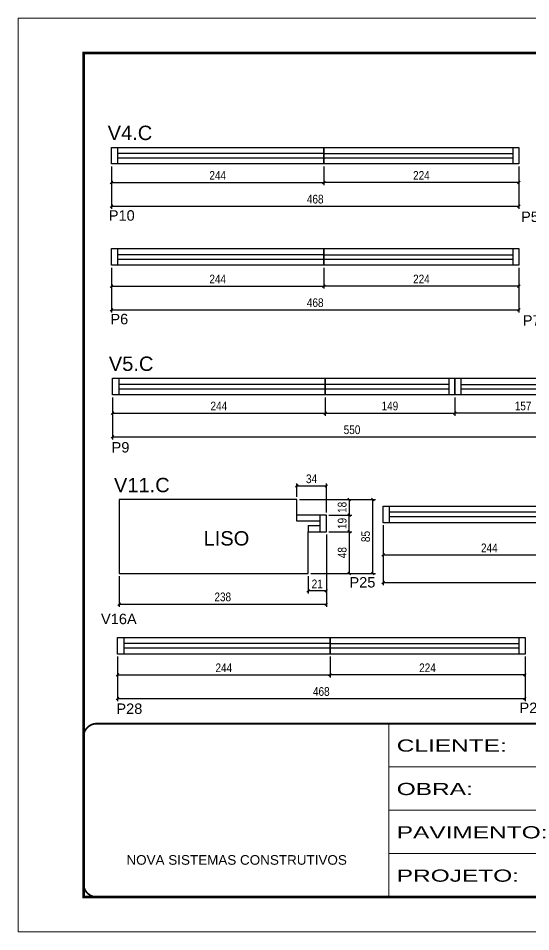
# Model space of a CAD drawing. Header units: millimetres. Extents: x 2437 to 8691, y -1523 to 4121.
# Drawn here: x 5621 to 6209, y -375 to 675 of the extents above; entities that cross this region are included whole.
import ezdxf

# ---------------------------------------------------------------- set-up
doc = ezdxf.new("R2010")
doc.units = ezdxf.units.MM
doc.linetypes.add('CONTINUO', pattern=[0])
doc.linetypes.add('DASHED', pattern=[0.75, 0.5, -0.25])
for name, color, linetype in [('5', 5, 'Continuous'), ('COTA', 241, 'Continuous'), ('NOMENCLATURA', 7, 'Continuous'), ('Painéis', 200, 'Continuous'), ('SARR_2.2x7', 40, 'Continuous')]:
    doc.layers.add(name, color=color, linetype=linetype)
doc.layers.add('Folhas', color=255, linetype='Continuous', lineweight=9)
doc.layers.add('SARRAFO DE PRESSAO', color=251, linetype='DASHED', lineweight=9)
doc.styles.add('ARIAL', font='arial.ttf')
doc.styles.add('COTA TECNICA', font='techl___.ttf', dxfattribs={"height": 10})
doc.styles.add('COTA TECNICA-50', font='techl___.ttf', dxfattribs={"height": 10})
doc.styles.get("Standard").update_dxf_attribs({"font": 'arial.ttf'})
doc.styles.add('Tecnologia', font='')
doc.styles.get('Tecnologia').set_extended_font_data('Forgotten Futurist')
doc.dimstyles.new('COTA PAINEL-50', dxfattribs={"dimtxt": 10, "dimasz": 3, "dimexe": 3, "dimexo": 3, "dimgap": 3, "dimtad": 1, "dimdec": 1, "dimzin": 12, "dimdsep": 46, "dimtxsty": 'COTA TECNICA-50', "dimblk1": 'OBLIQUE', "dimblk2": 'OBLIQUE', "dimsah": 1, "dimcen": 0.9, "dimclrd": 4, "dimclre": 4, "dimclrt": 240, "dimadec": 1, "dimazin": 3, "dimtfac": 1, "dimtdec": 1, "dimtmove": 0, "dimatfit": 3, "dimfxl": 1, "dimtolj": 1, "dimtzin": 12, "dimarcsym": 0})
doc.dimstyles.new('PAINEL', dxfattribs={"dimtxt": 10, "dimasz": 3, "dimexe": 3, "dimexo": 3, "dimgap": 3, "dimtad": 1, "dimdec": 1, "dimzin": 12, "dimdsep": 46, "dimtxsty": 'COTA TECNICA', "dimblk1": 'OBLIQUE', "dimblk2": 'OBLIQUE', "dimsah": 1, "dimcen": 0.9, "dimclrd": 4, "dimclre": 4, "dimclrt": 240, "dimadec": 1, "dimazin": 3, "dimtfac": 1, "dimtdec": 1, "dimtmove": 0, "dimatfit": 3, "dimfxl": 1, "dimtolj": 1, "dimtzin": 12, "dimarcsym": 0})

# ---------------------------------------------------------------- blocks, each defined once
blk = doc.blocks.new('9999999999')
at = {"color": 30, "linetype": 'CONTINUO'}
for p, q in [((98564.6, 34230.2), (98564.6, 34429.4)), ((98564.6, 34379.6), (99584, 34379.6)), ((98564.6, 34329.8), (99488, 34329.8)), ((98564.6, 34280), (99488, 34280))]:
    blk.add_line(p, q, dxfattribs=at)
at = {"color": 30, "linetype": 'CONTINUO', "const_width": 2}
blk.add_lwpolyline([(99584, 34230.2), (99584, 34414.4, 0.414214), (99569, 34429.4), (98229, 34429.4, 0.414214), (98214, 34414.4), (98214, 34245.2, 0.414214), (98229, 34230.2), (99584, 34230.2)], format="xyb", dxfattribs=at)
at = {"layer": 'Folhas'}
blk.add_lwpolyline([(98139, 34190.2), (99624, 34190.2), (99624, 35240.2), (98139, 35240.2)], close=True, dxfattribs=at)
at = {"layer": 'Folhas', "color": 30, "const_width": 3}
blk.add_lwpolyline([(98214, 34230.2), (99584, 34230.2), (99584, 35200.2), (98214, 35200.2)], close=True, dxfattribs=at)
at = {"color": 7, "linetype": 'Continuous', "ltscale": 5, "style": 'ARIAL'}
blk.add_text('NOVA SISTEMAS CONSTRUTIVOS', height=11.059, dxfattribs=at).set_placement((98263.2, 34267.2))
at = {"layer": 'Folhas', "color": 7, "style": 'Tecnologia', "width": 1.5}
for s, p in [('CLIENTE:', (98573.7, 34397.2)), ('OBRA:', (98573.7, 34347.3)), ('PAVIMENTO:', (98573.7, 34297.5)), ('PROJETO:', (98573.7, 34247.7))]:
    blk.add_text(s, height=14, dxfattribs=at).set_placement(p)
blk = doc.blocks.new('_Oblique')
at = {"color": 0, "linetype": 'ByBlock', "lineweight": -2}
blk.add_line((-0.5, -0.5), (0.5, 0.5), dxfattribs=at)
blk = doc.blocks.new('*D423')
at = {"layer": 'COTA', "color": 4, "linetype": 'ByBlock', "lineweight": -2, "transparency": 16777216}
for p, q in [((5727.9, 504.6), (5727.9, 483.4)), ((5971.9, 504.6), (5971.9, 483.4)), ((5727.9, 486.4), (5971.9, 486.4))]:
    blk.add_line(p, q, dxfattribs=at)
at = {"layer": 'Defpoints', "color": 0, "linetype": 'ByBlock', "transparency": 16777216}
for p in [(5727.9, 507.6), (5971.9, 507.6), (5971.9, 486.4)]:
    blk.add_point(p, dxfattribs=at)
at = {"layer": 'COTA', "color": 4, "linetype": 'ByBlock', "lineweight": -2, "transparency": 16777216, "xscale": 3, "yscale": 3, "zscale": 3, "rotation": 180}
blk.add_blockref('_Oblique', (5727.9, 486.4), dxfattribs=at)
at = {"layer": 'COTA', "color": 4, "linetype": 'ByBlock', "lineweight": -2, "transparency": 16777216, "xscale": 3, "yscale": 3, "zscale": 3}
blk.add_blockref('_Oblique', (5971.9, 486.4), dxfattribs=at)
at = {"layer": 'COTA', "color": 240, "linetype": 'ByBlock', "transparency": 16777216, "insert": (5849.9, 494.5), "char_height": 10, "attachment_point": 5, "style": 'COTA TECNICA-50'}
blk.add_mtext('\\A1;244', dxfattribs=at)
blk = doc.blocks.new('*D424')
at = {"layer": 'COTA', "color": 4, "linetype": 'ByBlock', "lineweight": -2, "transparency": 16777216}
for p, q in [((5971.9, 504.6), (5971.9, 483.4)), ((6195.9, 504.6), (6195.9, 483.4)), ((6195.9, 486.4), (5971.9, 486.4))]:
    blk.add_line(p, q, dxfattribs=at)
at = {"layer": 'Defpoints', "color": 0, "linetype": 'ByBlock', "transparency": 16777216}
for p in [(5971.9, 507.6), (6195.9, 507.6), (5971.9, 486.4)]:
    blk.add_point(p, dxfattribs=at)
at = {"layer": 'COTA', "color": 4, "linetype": 'ByBlock', "lineweight": -2, "transparency": 16777216, "xscale": 3, "yscale": 3, "zscale": 3, "rotation": 180}
blk.add_blockref('_Oblique', (5971.9, 486.4), dxfattribs=at)
at = {"layer": 'COTA', "color": 4, "linetype": 'ByBlock', "lineweight": -2, "transparency": 16777216, "xscale": 3, "yscale": 3, "zscale": 3}
blk.add_blockref('_Oblique', (6195.9, 486.4), dxfattribs=at)
at = {"layer": 'COTA', "color": 240, "linetype": 'ByBlock', "transparency": 16777216, "insert": (6083.9, 494.5), "char_height": 10, "attachment_point": 5, "style": 'COTA TECNICA-50'}
blk.add_mtext('\\A1;224', dxfattribs=at)
blk = doc.blocks.new('*D455')
at = {"layer": 'COTA', "color": 4, "lineweight": -2, "transparency": 16777216}
for p, q in [((5727.9, 504.6), (5727.9, 456.1)), ((6195.9, 504.6), (6195.9, 456.1)), ((5727.9, 459.1), (6195.9, 459.1))]:
    blk.add_line(p, q, dxfattribs=at)
at = {"layer": 'Defpoints', "color": 0, "transparency": 16777216}
for p in [(5727.9, 507.6), (6195.9, 507.6), (6195.9, 459.1)]:
    blk.add_point(p, dxfattribs=at)
at = {"layer": 'COTA', "color": 4, "lineweight": -2, "transparency": 16777216, "xscale": 3, "yscale": 3, "zscale": 3, "rotation": 180}
blk.add_blockref('_Oblique', (5727.9, 459.1), dxfattribs=at)
at = {"layer": 'COTA', "color": 4, "lineweight": -2, "transparency": 16777216, "xscale": 3, "yscale": 3, "zscale": 3}
blk.add_blockref('_Oblique', (6195.9, 459.1), dxfattribs=at)
at = {"layer": 'COTA', "color": 240, "transparency": 16777216, "insert": (5961.9, 467.2), "char_height": 10, "attachment_point": 5, "style": 'COTA TECNICA'}
blk.add_mtext('\\A1;468', dxfattribs=at)
blk = doc.blocks.new('*D427')
at = {"layer": 'COTA', "color": 4, "linetype": 'ByBlock', "lineweight": -2, "transparency": 16777216}
for p, q in [((5727.9, 388.3), (5727.9, 364.3)), ((5971.9, 388.3), (5971.9, 364.3)), ((5727.9, 367.3), (5971.9, 367.3))]:
    blk.add_line(p, q, dxfattribs=at)
at = {"layer": 'Defpoints', "color": 0, "linetype": 'ByBlock', "transparency": 16777216}
for p in [(5727.9, 391.3), (5971.9, 391.3), (5971.9, 367.3)]:
    blk.add_point(p, dxfattribs=at)
at = {"layer": 'COTA', "color": 4, "linetype": 'ByBlock', "lineweight": -2, "transparency": 16777216, "xscale": 3, "yscale": 3, "zscale": 3, "rotation": 180}
blk.add_blockref('_Oblique', (5727.9, 367.3), dxfattribs=at)
at = {"layer": 'COTA', "color": 4, "linetype": 'ByBlock', "lineweight": -2, "transparency": 16777216, "xscale": 3, "yscale": 3, "zscale": 3}
blk.add_blockref('_Oblique', (5971.9, 367.3), dxfattribs=at)
at = {"layer": 'COTA', "color": 240, "linetype": 'ByBlock', "transparency": 16777216, "insert": (5849.9, 375.4), "char_height": 10, "attachment_point": 5, "style": 'COTA TECNICA-50'}
blk.add_mtext('\\A1;244', dxfattribs=at)
blk = doc.blocks.new('*D428')
at = {"layer": 'COTA', "color": 4, "linetype": 'ByBlock', "lineweight": -2, "transparency": 16777216}
for p, q in [((5971.9, 388.3), (5971.9, 364.3)), ((6195.9, 388.3), (6195.9, 364.3)), ((6195.9, 367.3), (5971.9, 367.3))]:
    blk.add_line(p, q, dxfattribs=at)
at = {"layer": 'Defpoints', "color": 0, "linetype": 'ByBlock', "transparency": 16777216}
for p in [(5971.9, 391.3), (6195.9, 391.3), (5971.9, 367.3)]:
    blk.add_point(p, dxfattribs=at)
at = {"layer": 'COTA', "color": 4, "linetype": 'ByBlock', "lineweight": -2, "transparency": 16777216, "xscale": 3, "yscale": 3, "zscale": 3, "rotation": 180}
blk.add_blockref('_Oblique', (5971.9, 367.3), dxfattribs=at)
at = {"layer": 'COTA', "color": 4, "linetype": 'ByBlock', "lineweight": -2, "transparency": 16777216, "xscale": 3, "yscale": 3, "zscale": 3}
blk.add_blockref('_Oblique', (6195.9, 367.3), dxfattribs=at)
at = {"layer": 'COTA', "color": 240, "linetype": 'ByBlock', "transparency": 16777216, "insert": (6083.9, 375.4), "char_height": 10, "attachment_point": 5, "style": 'COTA TECNICA-50'}
blk.add_mtext('\\A1;224', dxfattribs=at)
blk = doc.blocks.new('*D457')
at = {"layer": 'COTA', "color": 4, "lineweight": -2, "transparency": 16777216}
for p, q in [((5727.9, 388.3), (5727.9, 337)), ((6195.9, 388.3), (6195.9, 337)), ((5727.9, 340), (6195.9, 340))]:
    blk.add_line(p, q, dxfattribs=at)
at = {"layer": 'Defpoints', "color": 0, "transparency": 16777216}
for p in [(5727.9, 391.3), (6195.9, 391.3), (6195.9, 340)]:
    blk.add_point(p, dxfattribs=at)
at = {"layer": 'COTA', "color": 4, "lineweight": -2, "transparency": 16777216, "xscale": 3, "yscale": 3, "zscale": 3, "rotation": 180}
blk.add_blockref('_Oblique', (5727.9, 340), dxfattribs=at)
at = {"layer": 'COTA', "color": 4, "lineweight": -2, "transparency": 16777216, "xscale": 3, "yscale": 3, "zscale": 3}
blk.add_blockref('_Oblique', (6195.9, 340), dxfattribs=at)
at = {"layer": 'COTA', "color": 240, "transparency": 16777216, "insert": (5961.9, 348.1), "char_height": 10, "attachment_point": 5, "style": 'COTA TECNICA'}
blk.add_mtext('\\A1;468', dxfattribs=at)
blk = doc.blocks.new('*D431')
at = {"layer": 'COTA', "color": 4, "linetype": 'ByBlock', "lineweight": -2, "transparency": 16777216}
for p, q in [((6039.9, 92.3), (6039.9, 55.2)), ((6283.9, 92.3), (6283.9, 55.2)), ((6039.9, 58.2), (6283.9, 58.2))]:
    blk.add_line(p, q, dxfattribs=at)
at = {"layer": 'Defpoints', "color": 0, "linetype": 'ByBlock', "transparency": 16777216}
for p in [(6039.9, 95.3), (6283.9, 95.3), (6283.9, 58.2)]:
    blk.add_point(p, dxfattribs=at)
at = {"layer": 'COTA', "color": 4, "linetype": 'ByBlock', "lineweight": -2, "transparency": 16777216, "xscale": 3, "yscale": 3, "zscale": 3, "rotation": 180}
blk.add_blockref('_Oblique', (6039.9, 58.2), dxfattribs=at)
at = {"layer": 'COTA', "color": 4, "linetype": 'ByBlock', "lineweight": -2, "transparency": 16777216, "xscale": 3, "yscale": 3, "zscale": 3}
blk.add_blockref('_Oblique', (6283.9, 58.2), dxfattribs=at)
at = {"layer": 'COTA', "color": 240, "linetype": 'ByBlock', "transparency": 16777216, "insert": (6161.9, 66.3), "char_height": 10, "attachment_point": 5, "style": 'COTA TECNICA-50'}
blk.add_mtext('\\A1;244', dxfattribs=at)
blk = doc.blocks.new('*D465')
at = {"layer": 'COTA', "color": 4, "lineweight": -2, "transparency": 16777216}
for p, q in [((6039.9, 92.3), (6039.9, 23.6)), ((6430.4, 92.3), (6430.4, 23.6)), ((6039.9, 26.6), (6430.4, 26.6))]:
    blk.add_line(p, q, dxfattribs=at)
at = {"layer": 'Defpoints', "color": 0, "transparency": 16777216}
for p in [(6039.9, 95.3), (6430.4, 95.3), (6430.4, 26.6)]:
    blk.add_point(p, dxfattribs=at)
at = {"layer": 'COTA', "color": 4, "lineweight": -2, "transparency": 16777216, "xscale": 3, "yscale": 3, "zscale": 3, "rotation": 180}
blk.add_blockref('_Oblique', (6039.9, 26.6), dxfattribs=at)
at = {"layer": 'COTA', "color": 4, "lineweight": -2, "transparency": 16777216, "xscale": 3, "yscale": 3, "zscale": 3}
blk.add_blockref('_Oblique', (6430.4, 26.6), dxfattribs=at)
at = {"layer": 'COTA', "color": 240, "transparency": 16777216, "insert": (6235.2, 34.8), "char_height": 10, "attachment_point": 5, "style": 'COTA TECNICA'}
blk.add_mtext('\\A1;390.5', dxfattribs=at)
blk = doc.blocks.new('*D446')
at = {"layer": 'COTA', "color": 4, "linetype": 'ByBlock', "lineweight": -2, "transparency": 16777216}
for p, q in [((5734.9, -58.7), (5734.9, -82.6)), ((5978.9, -58.7), (5978.9, -82.6)), ((5734.9, -79.6), (5978.9, -79.6))]:
    blk.add_line(p, q, dxfattribs=at)
at = {"layer": 'Defpoints', "color": 0, "linetype": 'ByBlock', "transparency": 16777216}
for p in [(5734.9, -55.7), (5978.9, -55.7), (5978.9, -79.6)]:
    blk.add_point(p, dxfattribs=at)
at = {"layer": 'COTA', "color": 4, "linetype": 'ByBlock', "lineweight": -2, "transparency": 16777216, "xscale": 3, "yscale": 3, "zscale": 3, "rotation": 180}
blk.add_blockref('_Oblique', (5734.9, -79.6), dxfattribs=at)
at = {"layer": 'COTA', "color": 4, "linetype": 'ByBlock', "lineweight": -2, "transparency": 16777216, "xscale": 3, "yscale": 3, "zscale": 3}
blk.add_blockref('_Oblique', (5978.9, -79.6), dxfattribs=at)
at = {"layer": 'COTA', "color": 240, "linetype": 'ByBlock', "transparency": 16777216, "insert": (5856.9, -71.5), "char_height": 10, "attachment_point": 5, "style": 'COTA TECNICA-50'}
blk.add_mtext('\\A1;244', dxfattribs=at)
blk = doc.blocks.new('*D447')
at = {"layer": 'COTA', "color": 4, "linetype": 'ByBlock', "lineweight": -2, "transparency": 16777216}
for p, q in [((5978.9, -58.7), (5978.9, -82.6)), ((6202.9, -58.7), (6202.9, -82.6)), ((6202.9, -79.6), (5978.9, -79.6))]:
    blk.add_line(p, q, dxfattribs=at)
at = {"layer": 'Defpoints', "color": 0, "linetype": 'ByBlock', "transparency": 16777216}
for p in [(5978.9, -55.7), (6202.9, -55.7), (5978.9, -79.6)]:
    blk.add_point(p, dxfattribs=at)
at = {"layer": 'COTA', "color": 4, "linetype": 'ByBlock', "lineweight": -2, "transparency": 16777216, "xscale": 3, "yscale": 3, "zscale": 3, "rotation": 180}
blk.add_blockref('_Oblique', (5978.9, -79.6), dxfattribs=at)
at = {"layer": 'COTA', "color": 4, "linetype": 'ByBlock', "lineweight": -2, "transparency": 16777216, "xscale": 3, "yscale": 3, "zscale": 3}
blk.add_blockref('_Oblique', (6202.9, -79.6), dxfattribs=at)
at = {"layer": 'COTA', "color": 240, "linetype": 'ByBlock', "transparency": 16777216, "insert": (6090.9, -71.5), "char_height": 10, "attachment_point": 5, "style": 'COTA TECNICA-50'}
blk.add_mtext('\\A1;224', dxfattribs=at)
blk = doc.blocks.new('*D467')
at = {"layer": 'COTA', "color": 4, "lineweight": -2, "transparency": 16777216}
for p, q in [((5734.9, -58.7), (5734.9, -109.9)), ((6202.9, -58.7), (6202.9, -109.9)), ((5734.9, -106.9), (6202.9, -106.9))]:
    blk.add_line(p, q, dxfattribs=at)
at = {"layer": 'Defpoints', "color": 0, "transparency": 16777216}
for p in [(5734.9, -55.7), (6202.9, -55.7), (6202.9, -106.9)]:
    blk.add_point(p, dxfattribs=at)
at = {"layer": 'COTA', "color": 4, "lineweight": -2, "transparency": 16777216, "xscale": 3, "yscale": 3, "zscale": 3, "rotation": 180}
blk.add_blockref('_Oblique', (5734.9, -106.9), dxfattribs=at)
at = {"layer": 'COTA', "color": 4, "lineweight": -2, "transparency": 16777216, "xscale": 3, "yscale": 3, "zscale": 3}
blk.add_blockref('_Oblique', (6202.9, -106.9), dxfattribs=at)
at = {"layer": 'COTA', "color": 240, "transparency": 16777216, "insert": (5968.9, -98.8), "char_height": 10, "attachment_point": 5, "style": 'COTA TECNICA'}
blk.add_mtext('\\A1;468', dxfattribs=at)
blk = doc.blocks.new('*D452')
at = {"layer": 'COTA', "color": 4, "linetype": 'ByBlock', "lineweight": -2, "transparency": 16777216}
for p, q in [((5729.2, 239.2), (5729.2, 218.3)), ((5973.2, 239.2), (5973.2, 218.3)), ((5729.2, 221.3), (5973.2, 221.3))]:
    blk.add_line(p, q, dxfattribs=at)
at = {"layer": 'Defpoints', "color": 0, "linetype": 'ByBlock', "transparency": 16777216}
for p in [(5729.2, 242.2), (5973.2, 242.2), (5973.2, 221.3)]:
    blk.add_point(p, dxfattribs=at)
at = {"layer": 'COTA', "color": 4, "linetype": 'ByBlock', "lineweight": -2, "transparency": 16777216, "xscale": 3, "yscale": 3, "zscale": 3, "rotation": 180}
blk.add_blockref('_Oblique', (5729.2, 221.3), dxfattribs=at)
at = {"layer": 'COTA', "color": 4, "linetype": 'ByBlock', "lineweight": -2, "transparency": 16777216, "xscale": 3, "yscale": 3, "zscale": 3}
blk.add_blockref('_Oblique', (5973.2, 221.3), dxfattribs=at)
at = {"layer": 'COTA', "color": 240, "linetype": 'ByBlock', "transparency": 16777216, "insert": (5851.2, 229.4), "char_height": 10, "attachment_point": 5, "style": 'COTA TECNICA-50'}
blk.add_mtext('\\A1;244', dxfattribs=at)
blk = doc.blocks.new('*D453')
at = {"layer": 'COTA', "color": 4, "linetype": 'ByBlock', "lineweight": -2, "transparency": 16777216}
for p, q in [((5973.2, 239.2), (5973.2, 218.3)), ((6122.2, 239.2), (6122.2, 218.3)), ((5973.2, 221.3), (6122.2, 221.3))]:
    blk.add_line(p, q, dxfattribs=at)
at = {"layer": 'Defpoints', "color": 0, "linetype": 'ByBlock', "transparency": 16777216}
for p in [(5973.2, 242.2), (6122.2, 242.2), (6122.2, 221.3)]:
    blk.add_point(p, dxfattribs=at)
at = {"layer": 'COTA', "color": 4, "linetype": 'ByBlock', "lineweight": -2, "transparency": 16777216, "xscale": 3, "yscale": 3, "zscale": 3, "rotation": 180}
blk.add_blockref('_Oblique', (5973.2, 221.3), dxfattribs=at)
at = {"layer": 'COTA', "color": 4, "linetype": 'ByBlock', "lineweight": -2, "transparency": 16777216, "xscale": 3, "yscale": 3, "zscale": 3}
blk.add_blockref('_Oblique', (6122.2, 221.3), dxfattribs=at)
at = {"layer": 'COTA', "color": 240, "linetype": 'ByBlock', "transparency": 16777216, "insert": (6047.7, 229.4), "char_height": 10, "attachment_point": 5, "style": 'COTA TECNICA-50'}
blk.add_mtext('\\A1;149', dxfattribs=at)
blk = doc.blocks.new('*D454')
at = {"layer": 'COTA', "color": 4, "linetype": 'ByBlock', "lineweight": -2, "transparency": 16777216}
for p, q in [((6122.2, 239.2), (6122.2, 218.3)), ((6279.2, 239.2), (6279.2, 218.3)), ((6279.2, 221.3), (6122.2, 221.3))]:
    blk.add_line(p, q, dxfattribs=at)
at = {"layer": 'Defpoints', "color": 0, "linetype": 'ByBlock', "transparency": 16777216}
for p in [(6122.2, 242.2), (6279.2, 242.2), (6122.2, 221.3)]:
    blk.add_point(p, dxfattribs=at)
at = {"layer": 'COTA', "color": 4, "linetype": 'ByBlock', "lineweight": -2, "transparency": 16777216, "xscale": 3, "yscale": 3, "zscale": 3, "rotation": 180}
blk.add_blockref('_Oblique', (6122.2, 221.3), dxfattribs=at)
at = {"layer": 'COTA', "color": 4, "linetype": 'ByBlock', "lineweight": -2, "transparency": 16777216, "xscale": 3, "yscale": 3, "zscale": 3}
blk.add_blockref('_Oblique', (6279.2, 221.3), dxfattribs=at)
at = {"layer": 'COTA', "color": 240, "linetype": 'ByBlock', "transparency": 16777216, "insert": (6200.7, 229.4), "char_height": 10, "attachment_point": 5, "style": 'COTA TECNICA-50'}
blk.add_mtext('\\A1;157', dxfattribs=at)
blk = doc.blocks.new('*D471')
at = {"layer": 'COTA', "color": 4, "lineweight": -2, "transparency": 16777216}
for p, q in [((5729.2, 239.2), (5729.2, 191)), ((6279.2, 239.2), (6279.2, 191)), ((5729.2, 194), (6279.2, 194))]:
    blk.add_line(p, q, dxfattribs=at)
at = {"layer": 'Defpoints', "color": 0, "transparency": 16777216}
for p in [(5729.2, 242.2), (6279.2, 242.2), (6279.2, 194)]:
    blk.add_point(p, dxfattribs=at)
at = {"layer": 'COTA', "color": 4, "lineweight": -2, "transparency": 16777216, "xscale": 3, "yscale": 3, "zscale": 3, "rotation": 180}
blk.add_blockref('_Oblique', (5729.2, 194), dxfattribs=at)
at = {"layer": 'COTA', "color": 4, "lineweight": -2, "transparency": 16777216, "xscale": 3, "yscale": 3, "zscale": 3}
blk.add_blockref('_Oblique', (6279.2, 194), dxfattribs=at)
at = {"layer": 'COTA', "color": 240, "transparency": 16777216, "insert": (6004.2, 202.1), "char_height": 10, "attachment_point": 5, "style": 'COTA TECNICA'}
blk.add_mtext('\\A1;550', dxfattribs=at)
blk = doc.blocks.new('*D438')
at = {"layer": 'COTA', "color": 4, "lineweight": -2, "transparency": 16777216}
for p, q in [((5974.7, 51.9), (5974.7, -1.3)), ((5736.7, 33.9), (5736.7, -1.3)), ((5736.7, 1.7), (5974.7, 1.7))]:
    blk.add_line(p, q, dxfattribs=at)
at = {"layer": 'Defpoints', "color": 0, "transparency": 16777216}
for p in [(5974.7, 54.9), (5736.7, 36.9), (5974.7, 1.7)]:
    blk.add_point(p, dxfattribs=at)
at = {"layer": 'COTA', "color": 4, "lineweight": -2, "transparency": 16777216, "xscale": 3, "yscale": 3, "zscale": 3, "rotation": 180}
blk.add_blockref('_Oblique', (5736.7, 1.7), dxfattribs=at)
at = {"layer": 'COTA', "color": 4, "lineweight": -2, "transparency": 16777216, "xscale": 3, "yscale": 3, "zscale": 3}
blk.add_blockref('_Oblique', (5974.7, 1.7), dxfattribs=at)
at = {"layer": 'COTA', "color": 240, "transparency": 16777216, "insert": (5855.7, 9.9), "char_height": 10, "attachment_point": 5, "style": 'COTA TECNICA-50'}
blk.add_mtext('\\A1;238', dxfattribs=at)
blk = doc.blocks.new('*D439')
at = {"layer": 'COTA', "color": 4, "lineweight": -2, "transparency": 16777216}
for p, q in [((5943.7, 121.9), (6004, 121.9)), ((6001, 121.9), (6001, 103.9)), ((5977.7, 103.9), (6004, 103.9))]:
    blk.add_line(p, q, dxfattribs=at)
at = {"layer": 'Defpoints', "color": 0, "transparency": 16777216}
for p in [(5940.7, 121.9), (5974.7, 103.9), (6001, 103.9)]:
    blk.add_point(p, dxfattribs=at)
at = {"layer": 'COTA', "color": 4, "lineweight": -2, "transparency": 16777216, "xscale": 3, "yscale": 3, "zscale": 3}
for p, rotation in [((6001, 121.9), 90), ((6001, 103.9), 270)]:
    blk.add_blockref('_Oblique', p, dxfattribs=dict(at, rotation=rotation))
at = {"layer": 'COTA', "color": 240, "transparency": 16777216, "insert": (5992.9, 112.9), "char_height": 10, "attachment_point": 5, "rotation": 90, "style": 'COTA TECNICA-50'}
blk.add_mtext('\\A1;18', dxfattribs=at)
blk = doc.blocks.new('*D440')
at = {"layer": 'COTA', "color": 4, "lineweight": -2, "transparency": 16777216}
for p, q in [((5977.7, 84.9), (6004, 84.9)), ((6001, 84.9), (6001, 36.9)), ((5956.7, 36.9), (6004, 36.9))]:
    blk.add_line(p, q, dxfattribs=at)
at = {"layer": 'Defpoints', "color": 0, "transparency": 16777216}
for p in [(5974.7, 84.9), (5953.7, 36.9), (6001, 36.9)]:
    blk.add_point(p, dxfattribs=at)
at = {"layer": 'COTA', "color": 4, "lineweight": -2, "transparency": 16777216, "xscale": 3, "yscale": 3, "zscale": 3}
for p, rotation in [((6001, 84.9), 90), ((6001, 36.9), 270)]:
    blk.add_blockref('_Oblique', p, dxfattribs=dict(at, rotation=rotation))
at = {"layer": 'COTA', "color": 240, "transparency": 16777216, "insert": (5992.9, 60.9), "char_height": 10, "attachment_point": 5, "rotation": 90, "style": 'COTA TECNICA-50'}
blk.add_mtext('\\A1;48', dxfattribs=at)
blk = doc.blocks.new('*D441')
at = {"layer": 'COTA', "color": 4, "lineweight": -2, "transparency": 16777216}
for p, q in [((5943.7, 121.9), (6031, 121.9)), ((6028, 36.9), (6028, 121.9)), ((5956.7, 36.9), (6031, 36.9))]:
    blk.add_line(p, q, dxfattribs=at)
at = {"layer": 'Defpoints', "color": 0, "transparency": 16777216}
for p in [(5940.7, 121.9), (6028, 121.9), (5953.7, 36.9)]:
    blk.add_point(p, dxfattribs=at)
at = {"layer": 'COTA', "color": 4, "lineweight": -2, "transparency": 16777216, "xscale": 3, "yscale": 3, "zscale": 3}
for p, rotation in [((6028, 121.9), 90), ((6028, 36.9), 270)]:
    blk.add_blockref('_Oblique', p, dxfattribs=dict(at, rotation=rotation))
at = {"layer": 'COTA', "color": 240, "transparency": 16777216, "insert": (6019.9, 79.4), "char_height": 10, "attachment_point": 5, "rotation": 90, "style": 'COTA TECNICA-50'}
blk.add_mtext('\\A1;85', dxfattribs=at)
blk = doc.blocks.new('*D442')
at = {"layer": 'COTA', "color": 4, "lineweight": -2, "transparency": 16777216}
for p, q in [((5974.7, 81.9), (5974.7, 13.9)), ((5953.7, 33.9), (5953.7, 13.9)), ((5974.7, 16.9), (5953.7, 16.9))]:
    blk.add_line(p, q, dxfattribs=at)
at = {"layer": 'Defpoints', "color": 0, "transparency": 16777216}
for p in [(5974.7, 84.9), (5953.7, 36.9), (5953.7, 16.9)]:
    blk.add_point(p, dxfattribs=at)
at = {"layer": 'COTA', "color": 4, "lineweight": -2, "transparency": 16777216, "xscale": 3, "yscale": 3, "zscale": 3, "rotation": 180}
blk.add_blockref('_Oblique', (5953.7, 16.9), dxfattribs=at)
at = {"layer": 'COTA', "color": 4, "lineweight": -2, "transparency": 16777216, "xscale": 3, "yscale": 3, "zscale": 3}
blk.add_blockref('_Oblique', (5974.7, 16.9), dxfattribs=at)
at = {"layer": 'COTA', "color": 240, "transparency": 16777216, "insert": (5964.2, 24.9), "char_height": 10, "attachment_point": 5, "style": 'COTA TECNICA-50'}
blk.add_mtext('\\A1;21', dxfattribs=at)
blk = doc.blocks.new('*D463')
at = {"layer": 'COTA', "color": 4, "lineweight": -2, "transparency": 16777216}
for p, q in [((5977.7, 103.9), (6004, 103.9)), ((6001, 84.9), (6001, 103.9)), ((5977.7, 84.9), (6004, 84.9))]:
    blk.add_line(p, q, dxfattribs=at)
at = {"layer": 'Defpoints', "color": 0, "transparency": 16777216}
for p in [(5974.7, 103.9), (6001, 103.9), (5974.7, 84.9)]:
    blk.add_point(p, dxfattribs=at)
at = {"layer": 'COTA', "color": 4, "lineweight": -2, "transparency": 16777216, "xscale": 3, "yscale": 3, "zscale": 3}
for p, rotation in [((6001, 103.9), 90), ((6001, 84.9), 270)]:
    blk.add_blockref('_Oblique', p, dxfattribs=dict(at, rotation=rotation))
at = {"layer": 'COTA', "color": 240, "transparency": 16777216, "insert": (5992.9, 94.4), "char_height": 10, "attachment_point": 5, "rotation": 90, "style": 'COTA TECNICA-50'}
blk.add_mtext('\\A1;19', dxfattribs=at)
blk = doc.blocks.new('*D464')
at = {"layer": 'COTA', "color": 4, "lineweight": -2, "transparency": 16777216}
for p, q in [((5940.7, 124.9), (5940.7, 140.5)), ((5940.7, 137.5), (5974.7, 137.5)), ((5974.7, 106.9), (5974.7, 140.5))]:
    blk.add_line(p, q, dxfattribs=at)
at = {"layer": 'Defpoints', "color": 0, "transparency": 16777216}
for p in [(5974.7, 137.5), (5940.7, 121.9), (5974.7, 103.9)]:
    blk.add_point(p, dxfattribs=at)
at = {"layer": 'COTA', "color": 4, "lineweight": -2, "transparency": 16777216, "xscale": 3, "yscale": 3, "zscale": 3, "rotation": 180}
blk.add_blockref('_Oblique', (5940.7, 137.5), dxfattribs=at)
at = {"layer": 'COTA', "color": 4, "lineweight": -2, "transparency": 16777216, "xscale": 3, "yscale": 3, "zscale": 3}
blk.add_blockref('_Oblique', (5974.7, 137.5), dxfattribs=at)
at = {"layer": 'COTA', "color": 240, "transparency": 16777216, "insert": (5957.7, 145.7), "char_height": 10, "attachment_point": 5, "style": 'COTA TECNICA-50'}
blk.add_mtext('\\A1;34', dxfattribs=at)

msp = doc.modelspace()

# ---------------------------------------------------------------- linework, layer by layer
at = {"layer": 'Painéis'}
for p, q in [((5790.71, 121.89), (5736.71, 121.89)), ((5736.71, 121.89), (5736.71, 36.89)), ((5940.71, 121.89), (5790.71, 121.89)), ((5940.71, 103.89), (5940.71, 121.89)), ((5974.71, 103.89), (5940.71, 103.89)), ((5974.71, 84.89), (5974.71, 103.89)), ((5953.72, 36.89), (5953.71, 84.89)), ((5953.71, 84.89), (5974.71, 84.89)), ((5736.71, 36.89), (5953.72, 36.89))]:
    msp.add_line(p, q, dxfattribs=at)
for points in [[(5971.89, 507.6), (5727.89, 507.6), (5727.89, 526.6), (5971.89, 526.6)], [(5971.89, 526.6), (5971.89, 526.6), (5971.89, 507.6), (5971.89, 507.6)], [(5971.89, 526.6), (6195.87, 526.6), (6195.87, 507.6), (5971.89, 507.6)], [(5971.89, 391.3), (5727.89, 391.3), (5727.89, 410.3), (5971.89, 410.3)], [(5971.89, 410.3), (5971.89, 410.3), (5971.89, 391.3), (5971.89, 391.3)], [(5971.89, 410.3), (6195.87, 410.3), (6195.87, 391.3), (5971.89, 391.3)], [(5973.23, 242.23), (5729.23, 242.23), (5729.23, 261.23), (5973.23, 261.23)], [(5973.23, 261.23), (6122.23, 261.23), (6122.23, 242.23), (5973.23, 242.23)], [(6122.23, 261.23), (6279.21, 261.23), (6279.21, 242.23), (6122.23, 242.23)], [(6283.94, 95.28), (6039.94, 95.28), (6039.94, 114.28), (6283.94, 114.28)], [(5978.9, -55.72), (5734.9, -55.72), (5734.9, -36.72), (5978.9, -36.72)], [(5978.9, -36.72), (5978.9, -36.72), (5978.9, -55.72), (5978.9, -55.72)], [(5978.9, -36.72), (6202.89, -36.72), (6202.89, -55.72), (5978.9, -55.72)]]:
    msp.add_lwpolyline(points, close=True, dxfattribs=at)
at = {"layer": 'SARR_2.2x7', "linetype": 'Continuous'}
for p, q in [((5734.89, 526.6), (5734.89, 507.6)), ((6188.87, 526.6), (6188.87, 507.6)), ((5971.89, 519.6), (5734.89, 519.6)), ((5734.89, 514.6), (5971.89, 514.6)), ((5971.89, 519.6), (6188.87, 519.6)), ((5971.89, 514.6), (6188.87, 514.6)), ((5734.89, 410.3), (5734.89, 391.3)), ((6188.87, 410.3), (6188.87, 391.3)), ((5971.89, 403.3), (5734.89, 403.3)), ((5971.89, 403.3), (6188.87, 403.3)), ((5734.89, 398.3), (5971.89, 398.3)), ((5971.89, 398.3), (6188.87, 398.3)), ((5736.23, 261.23), (5736.23, 242.23)), ((5973.23, 254.23), (5736.23, 254.23)), ((6115.23, 254.23), (5973.23, 254.23)), ((6115.23, 261.23), (6115.23, 242.23)), ((6129.23, 261.23), (6129.23, 242.23)), ((6129.23, 254.23), (6272.21, 254.23)), ((5736.23, 249.23), (5973.23, 249.23)), ((5973.23, 249.23), (6115.23, 249.23)), ((6129.23, 249.23), (6272.21, 249.23)), ((6046.94, 114.28), (6046.94, 95.28)), ((6283.94, 107.28), (6046.94, 107.28)), ((5967.71, 96.89), (5940.71, 96.89)), ((5967.71, 84.89), (5967.71, 103.89)), ((6046.94, 102.28), (6283.94, 102.28)), ((5953.71, 91.89), (5967.71, 91.89)), ((5741.9, -36.72), (5741.9, -55.72)), ((6195.89, -36.72), (6195.89, -55.72)), ((5978.9, -43.72), (5741.9, -43.72)), ((5741.9, -48.72), (5978.9, -48.72)), ((5978.9, -43.72), (6195.89, -43.72)), ((5978.9, -48.72), (6195.89, -48.72))]:
    msp.add_line(p, q, dxfattribs=at)
at = {"layer": 'SARR_2.2x7'}
for p, q in [((5940.71, 96.89), (5940.71, 103.89)), ((5953.71, 91.89), (5953.71, 84.89))]:
    msp.add_line(p, q, dxfattribs=at)

# ---------------------------------------------------------------- block references
at = {"layer": 'SARRAFO DE PRESSAO', "color": 6, "linetype": 'ByBlock'}
msp.add_blockref('9999999999', (-92518.14, -34565.09), dxfattribs=at)

# ---------------------------------------------------------------- texts
at = {"layer": '5', "linetype": 'Continuous'}
for s, p in [('P10', (5724.77, 442.46)), ('P5', (6198.33, 440.93)), ('P6', (5726.6, 323.35)), ('P7', (6200.29, 321.82)), ('P9', (5727.99, 175.94)), ('P25', (6001.21, 20.79)), ('V16A', (5715.84, -21.34)), ('P28', (5733.5, -124.52)), ('P29', (6196.55, -123.53))]:
    msp.add_text(s, height=12, rotation=359.99996, dxfattribs=at).set_placement(p)
at = {"layer": 'NOMENCLATURA', "linetype": 'Continuous'}
for s, p in [('V4.C', (5723.5, 535.14)), ('V5.C', (5724.84, 269.78)), ('V11.C', (5730.74, 130.32)), ('LISO', (5833.68, 69.06))]:
    msp.add_text(s, height=16.5, dxfattribs=at).set_placement(p)

# ---------------------------------------------------------------- dimensions: what is measured, and where the dimension line sits
at = {"layer": 'COTA', "color": 1, "linetype": 'ByBlock'}
for base, p1, p2, picture, middle in [((5971.89, 486.43), (5727.89, 507.6), (5971.89, 507.6), '*D423', (5849.89, 494.5)), ((5971.89, 486.43), (6195.87, 507.6), (5971.89, 507.6), '*D424', (6083.88, 494.5)), ((5971.89, 367.32), (5727.89, 391.3), (5971.89, 391.3), '*D427', (5849.89, 375.39)), ((5971.89, 367.32), (6195.87, 391.3), (5971.89, 391.3), '*D428', (6083.88, 375.39)), ((5973.23, 221.28), (5729.23, 242.23), (5973.23, 242.23), '*D452', (5851.23, 229.35)), ((6122.23, 221.28), (5973.23, 242.23), (6122.23, 242.23), '*D453', (6047.73, 229.38)), ((6122.23, 221.28), (6279.21, 242.23), (6122.23, 242.23), '*D454', (6200.72, 229.39)), ((6283.94, 58.23), (6039.94, 95.28), (6283.94, 95.28), '*D431', (6161.94, 66.3)), ((5978.9, -79.56), (5734.9, -55.72), (5978.9, -55.72), '*D446', (5856.9, -71.49)), ((5978.9, -79.56), (6202.89, -55.72), (5978.9, -55.72), '*D447', (6090.9, -71.49))]:
    dim = msp.add_linear_dim(base=base, p1=p1, p2=p2, dimstyle='COTA PAINEL-50', override={"dimarcsym": 1}, dxfattribs=at)
    dim.commit()
    dim.dimension.update_dxf_attribs({"geometry": picture, "text_midpoint": middle})
at = {"layer": 'COTA', "color": 5}
for base, p1, p2, picture, middle in [((6195.87, 459.11), (5727.89, 507.6), (6195.87, 507.6), '*D455', (5961.88, 467.23)), ((6195.87, 340), (5727.89, 391.3), (6195.87, 391.3), '*D457', (5961.88, 348.12)), ((6279.21, 193.96), (5729.23, 242.23), (6279.21, 242.23), '*D471', (6004.22, 202.07)), ((6430.43, 26.57), (6039.94, 95.28), (6430.43, 95.28), '*D465', (6235.19, 34.81)), ((6202.89, -106.88), (5734.9, -55.72), (6202.89, -55.72), '*D467', (5968.9, -98.76))]:
    dim = msp.add_linear_dim(base=base, p1=p1, p2=p2, dimstyle='PAINEL', dxfattribs=at)
    dim.commit()
    dim.dimension.update_dxf_attribs({"geometry": picture, "text_midpoint": middle})
at = {"layer": 'COTA'}
for base, p1, p2, picture, middle in [((5974.71, 137.46), (5940.71, 121.89), (5974.71, 103.89), '*D464', (5957.71, 145.68)), ((5953.72, 16.87), (5974.71, 84.89), (5953.72, 36.89), '*D442', (5964.21, 24.93)), ((5974.71, 1.68), (5736.71, 36.89), (5974.71, 54.89), '*D438', (5855.71, 9.93))]:
    dim = msp.add_linear_dim(base=base, p1=p1, p2=p2, dimstyle='COTA PAINEL-50', dxfattribs=at)
    dim.commit()
    dim.dimension.update_dxf_attribs({"geometry": picture, "text_midpoint": middle})
for base, p1, p2, picture, middle in [((6001.03, 103.89), (5940.71, 121.89), (5974.71, 103.89), '*D439', (5992.93, 112.89)), ((6028.01, 121.89), (5953.72, 36.89), (5940.71, 121.89), '*D441', (6019.88, 79.39)), ((6001.03, 103.89), (5974.71, 84.89), (5974.71, 103.89), '*D463', (5992.94, 94.39)), ((6001.03, 36.89), (5974.71, 84.89), (5953.72, 36.89), '*D440', (5992.93, 60.89))]:
    dim = msp.add_linear_dim(base=base, p1=p1, p2=p2, angle=270, dimstyle='COTA PAINEL-50', dxfattribs=at)
    dim.commit()
    dim.dimension.update_dxf_attribs({"geometry": picture, "text_midpoint": middle})

doc.saveas('drawing.dxf')
